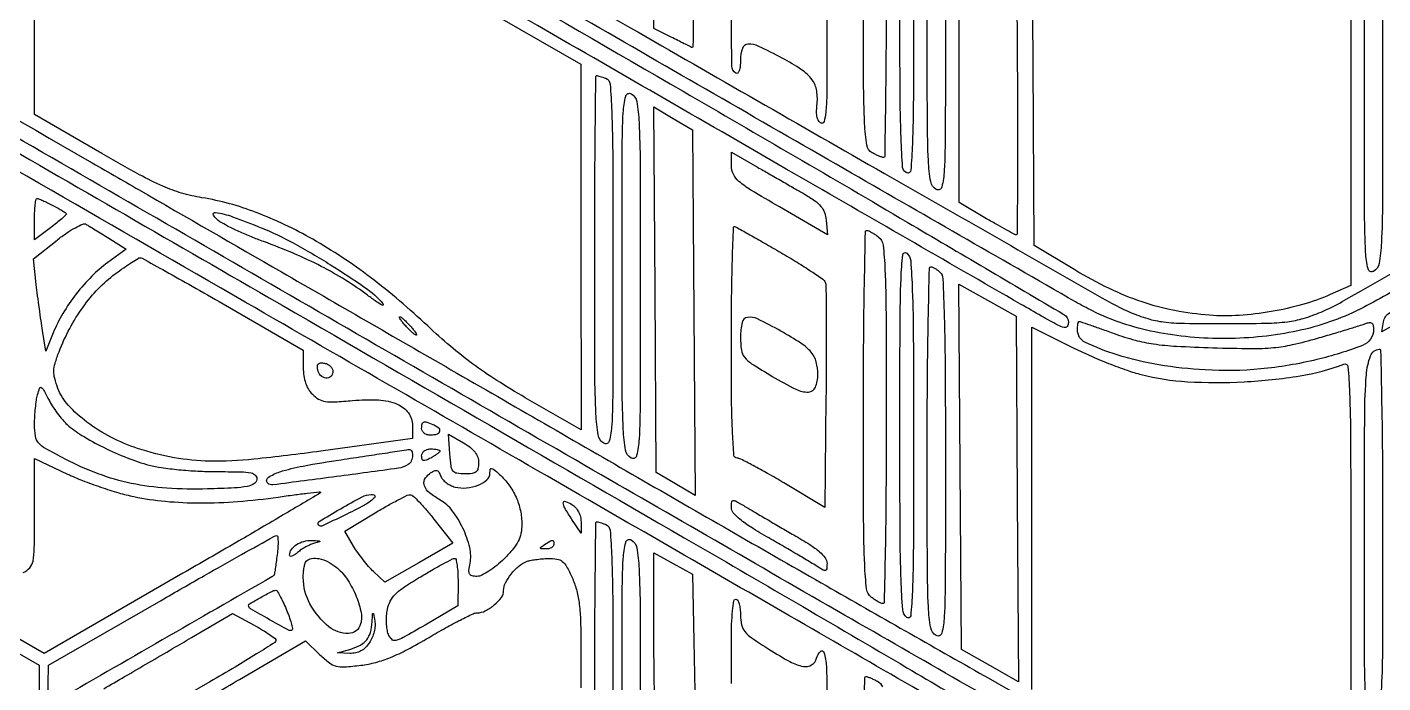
# Model space of a CAD drawing. Header units: millimetres. Extents: x -300689 to 10556, y -104928 to 107291.
# Drawn here: x -20676.22 to -20640.57, y 28095.62 to 28112.87 of the extents above; entities that cross this region are included whole.
import ezdxf

# ---------------------------------------------------------------- set-up
doc = ezdxf.new("R2010")
doc.units = ezdxf.units.MM
doc.layers.add('Слой1', color=7, linetype='Continuous')

msp = doc.modelspace()

# ---------------------------------------------------------------- linework, layer by layer
for points in [[(-20582.4325, 28114.1294, -0.000002), (-20613.3603, 28096.2746, -0.000003), (-20644.2434, 28078.4459, -0.131641), (-20644.4652, 28078.3865, -0.131717), (-20644.6926, 28078.4474, -0.000611), (-20646.8335, 28079.6877, -0.000321), (-20649.016, 28080.9575, -0.491909), (-20649.0262, 28081.0362, -0.282385), (-20648.9851, 28081.046, -0.007797), (-20648.8042, 28080.9838, -0.013841), (-20648.5877, 28080.8988, -0.008783), (-20648.3402, 28080.7883, 0.030909), (-20647.5152, 28080.4633, 0.031145), (-20646.6585, 28080.2433, 0.02874), (-20645.7206, 28080.1192, 0.019842), (-20644.6499, 28080.0824, 0.01788), (-20643.6036, 28080.1253, 0.031503), (-20642.7471, 28080.2458, 0.033897), (-20641.9568, 28080.4649, 0.025085), (-20641.117, 28080.8086, 0.020593), (-20640.5576, 28081.0997, 0.00005), (-20632.7293, 28085.5928, 0.000326)], [(-20587.7542, 28175.7718, 0.000003), (-20607.9888, 28187.4736, 0.000096)], [(-20638.4823, 28147.8892, -0.001266), (-20641.5548, 28146.1271, -0.004672), (-20643.5088, 28145.0372, -0.001768), (-20644.9459, 28144.2597, -0.259879), (-20645.129, 28144.2627, 0.000291), (-20645.2752, 28144.3472), (-20650.6471, 28147.4477, 0.000002), (-20656.6119, 28150.8904, 0.000001), (-20663.6617, 28154.9592, -0.000248)], [(-20689.8745, 28164.198, -0.000006), (-20683.9242, 28160.766, -0.000031), (-20677.169, 28156.8691, -0.000019), (-20669.2829, 28152.3188, -0.000392), (-20659.5043, 28146.6657, -0.001527), (-20653.4663, 28143.1442, -0.000198), (-20648.9385, 28140.4824, -0.265741), (-20648.8415, 28140.3128, -0.023898), (-20648.8454, 28140.2323, -0.038107), (-20648.8571, 28140.1645, -0.044584), (-20648.8741, 28140.116, -0.294239), (-20648.8947, 28140.1028, -0.131394), (-20648.9355, 28140.1137, -0.000002), (-20655.0642, 28143.6439, -0.000172), (-20661.8146, 28147.5352, -0.000103), (-20669.8228, 28152.1575, 0.000222)], [(-20638.4022, 28200.4957, 0.000038), (-20664.8129, 28185.2223, 0.00002), (-20691.5301, 28169.7674, 0.057545)], [(-20639.3331, 28130.3393, 0.000062), (-20613.9332, 28145.0376, 0.000017), (-20587.7607, 28160.1886, 0.057807)], [(-20587.479, 28176.4944, 0.00006), (-20608.4934, 28188.6186, 0.00002), (-20629.8769, 28200.9513, 0.131525)], [(-20587.4386, 28159.8724, -0.000019), (-20614.101, 28144.4771, -0.000018), (-20640.7724, 28129.0791, -0.037469)], [(-20650.8381, 28147.1502, -0.000004), (-20645.423, 28144.0159, -0.063314)], [(-20690.1541, 28165.2161, 0.000032), (-20669.1298, 28153.0994, 0.000025), (-20647.999, 28140.9245, 0.038391), (-20647.2128, 28140.5486, 0.059118), (-20646.0825, 28140.2587, 0.03457), (-20644.6855, 28140.1693, 0.034553), (-20643.2877, 28140.2734, 0.058482), (-20642.1545, 28140.5752, 0.035846), (-20641.7213, 28140.7838, 0.00005), (-20633.8271, 28145.3087, 0.000426), (-20624.984, 28150.3889, 0.000263)], [(-20676.6236, 28162.4593, -0.000008), (-20681.9918, 28165.5767, -0.266785)], [(-20682.3988, 28165.3524, -0.000009), (-20676.9771, 28162.2371, -0.000339)], [(-20640.57, 28117.9185, 0.000061), (-20614.4214, 28133.0256, 0.000034), (-20587.9596, 28148.3204, 0.060489)], [(-20649.2478, 28078.1864, 0.000006), (-20656.0263, 28082.0986, 0.000013), (-20663.9628, 28086.6788, 0.000009), (-20673.01, 28091.8994)], [(-20688.7136, 28129.2213, -0.00001), (-20682.8287, 28125.8246, -0.000031), (-20676.0263, 28121.8977, -0.00002), (-20668.1828, 28117.3687, 0.000384), (-20660.3724, 28112.8665, 0.00061), (-20653.6776, 28109.025, 0.000121), (-20647.7736, 28105.6487, 0.029759), (-20647.2248, 28105.377, 0.026638), (-20646.7546, 28105.207, 0.043589), (-20646.3402, 28105.1201, 0.02599), (-20645.7886, 28105.0829, 0.004176), (-20644.7098, 28105.0751, 0.004229), (-20643.6358, 28105.0855, 0.025667), (-20643.0811, 28105.1241, 0.042831), (-20642.6643, 28105.2113, 0.026786), (-20642.1948, 28105.3803, 0.030325), (-20641.6396, 28105.6552, 0.000071), (-20633.7544, 28110.1751, 0.000467)], [(-20641.0216, 28094.2317, 0.000069), (-20614.6214, 28109.4782, 0.000052), (-20588.0699, 28124.8206, 0.063882)], [(-20632.7268, 28110.2809, -0.000056), (-20640.4705, 28105.8341, -0.013951), (-20641.1712, 28105.4574, -0.064606), (-20642.8109, 28104.8841, -0.050135), (-20644.6925, 28104.6818, -0.050231), (-20646.5725, 28104.858, -0.065636), (-20648.2072, 28105.4087, -0.016488), (-20648.6555, 28105.6472, -0.000043), (-20654.7341, 28109.144, -0.00027), (-20661.59, 28113.0936, -0.000169), (-20669.6199, 28117.729, 0.000084), (-20677.6379, 28122.3594, 0.000137), (-20684.4552, 28126.2923, 0.000016), (-20690.5415, 28129.801, 0.011734)], [(-20648.6639, 28093.9203, -0.000041), (-20654.727, 28097.4091, -0.000269), (-20661.5555, 28101.344, -0.000168), (-20669.56, 28105.9659, 0.000048), (-20677.5644, 28110.5903, 0.000077), (-20684.393, 28114.5331, 0.000012), (-20690.4511, 28118.0295, 0.004886)], [(-20614.1941, 28132.6656, -0.00011), (-20640.4408, 28117.5242, -0.054629)], [(-20644.2507, 28070.0039, 0.000011), (-20635.0942, 28075.2642, 0.000299)], [(-20685.8379, 28115.8329, 0.000185), (-20674.5899, 28109.35, -0.000168), (-20673.2789, 28108.5944, -0.000011), (-20669.5372, 28106.4362, -0.000016), (-20665.0766, 28103.8631, -0.000012), (-20660.164, 28101.0288, 0.000767), (-20655.3442, 28098.2577, 0.00119), (-20651.1763, 28095.8831, 0.000339), (-20647.5421, 28093.8272, 0.039558)], [(-20623.6143, 28103.7934, -0.000086), (-20632.3126, 28098.7802, -0.000017), (-20639.9855, 28094.3601, -0.004304)], [(-20668.7347, 28115.9711), (-20661.6653, 28111.8993), (-20661.6605, 28107.0883), (-20661.6558, 28102.2772), (-20663.1229, 28103.1264, -0.011116), (-20663.8702, 28103.5814, -0.016154), (-20664.5066, 28104.0182, -0.016832), (-20665.0933, 28104.4806, -0.013771), (-20665.6894, 28105.0125, 0.026133), (-20667.1964, 28106.2919, 0.033669), (-20668.711, 28107.2937, 0.037186), (-20670.1986, 28107.999, 0.051222), (-20671.6247, 28108.3875, -0.029458), (-20672.1611, 28108.5089, -0.033725), (-20672.655, 28108.6886, -0.021871), (-20673.2672, 28108.9919, -0.005168), (-20674.2606, 28109.553), (-20676.027, 28110.5748), (-20676.027, 28115.3488, -0.00184)], [(-20655.1921, 28113.4562), (-20655.1905, 28111.8731, -0.003858), (-20655.1959, 28111.0608, -0.021516), (-20655.2209, 28110.6259, -0.042591), (-20655.2653, 28110.3893, -0.442535), (-20655.344, 28110.3496, -0.165391), (-20655.4063, 28110.4015, -0.079778), (-20655.4463, 28110.4988, -0.057416), (-20655.4623, 28110.6368, -0.029291), (-20655.4522, 28110.8113, 0.068441), (-20655.4601, 28111.197, 0.119414), (-20655.5825, 28111.4905, 0.087464), (-20655.8574, 28111.7538, 0.024908), (-20656.3666, 28112.0587, 0.01236), (-20656.984, 28112.3684, 0.121294), (-20657.2674, 28112.4256, 0.309406), (-20657.414, 28112.3158, 0.082179), (-20657.4642, 28112.012, -0.023007), (-20657.472, 28111.8435, -0.059005), (-20657.4974, 28111.7243, -0.125298), (-20657.5364, 28111.6643, -0.336396), (-20657.584, 28111.6598, -0.25584), (-20657.6901, 28111.8466, -0.003076), (-20657.7034, 28113.2928, -0.002838)], [(-20682.3871, 28098.3803, -0.000049), (-20679.585, 28096.7626, -0.000048), (-20676.6754, 28095.082, -0.00007), (-20674.1109, 28093.5999, 0.000045), (-20667.6529, 28089.8673, 0.000039), (-20660.8855, 28085.9574, 0.000041), (-20654.5887, 28082.3207, 0.000083)], [(-20649.7996, 28095.4463), (-20649.7996, 28100.2153), (-20649.7996, 28104.9843), (-20648.7517, 28104.4584, 0.012379), (-20648.2935, 28104.2425, 0.009491), (-20647.783, 28104.0287, 0.009614), (-20647.2973, 28103.8468, 0.022351), (-20646.9254, 28103.734, 0.048301), (-20645.7132, 28103.5467, 0.027149), (-20644.2222, 28103.5431, 0.027184), (-20642.7501, 28103.7, 0.051512), (-20641.5999, 28104.0102, -0.498249), (-20641.4902, 28103.9418, -0.012437), (-20641.447, 28103.2612, -0.008695), (-20641.4216, 28102.0542, -0.000923), (-20641.4164, 28099.2434), (-20641.4164, 28094.4061)], [(-20676.3264, 28098.5243, 0.105132), (-20676.1532, 28098.6525, 0.134774), (-20676.0661, 28098.8299, 0.044056), (-20676.0328, 28099.1605, 0.003077), (-20676.027, 28100.0945), (-20676.027, 28101.5283), (-20675.1588, 28101.1179, 0.017515), (-20674.7627, 28100.9475, 0.010943), (-20674.2882, 28100.7745, 0.01098), (-20673.8126, 28100.6244, 0.01957), (-20673.4144, 28100.525, 0.028594), (-20672.5856, 28100.4012, 0.02205), (-20671.6723, 28100.3582, 0.02034), (-20670.6817, 28100.3957, 0.01626), (-20669.6199, 28100.5139, -0.002854), (-20669.2042, 28100.5716, -0.004563), (-20668.8485, 28100.6155, -0.001126), (-20668.5382, 28100.6503, -0.202384), (-20668.5074, 28100.6411, -0.520172), (-20668.509, 28100.6202, -0.000106), (-20669.5555, 28100.0024, -0.001568), (-20670.7265, 28099.3164, -0.000935), (-20672.1242, 28098.5069), (-20675.7756, 28096.4014), (-20678.1085, 28097.7432, -0.002818)], [(-20659.7057, 28095.1943, -0.021018), (-20659.7338, 28095.7358, -0.002437), (-20659.7397, 28096.9511), (-20659.7397, 28099.0431), (-20659.2307, 28098.7625), (-20658.7217, 28098.4819), (-20658.6886, 28096.7253), (-20658.6555, 28094.9687)], [(-20671.3099, 28095.3185, -0.001402), (-20670.6378, 28095.7148), (-20668.9013, 28096.7323), (-20668.521, 28096.3668, 0.025666), (-20668.2744, 28096.1531, 0.102641), (-20668.0962, 28096.0652, 0.08183), (-20667.8777, 28096.0454, 0.01285), (-20667.446, 28096.0881, 0.033837), (-20667.052, 28096.1646, 0.032169), (-20666.665, 28096.2946, 0.025262), (-20666.2237, 28096.5016, 0.010674), (-20665.6526, 28096.8215, -0.006095), (-20665.2197, 28097.0693, -0.008641), (-20664.8282, 28097.2783, -0.00542), (-20664.4963, 28097.4436, -0.113312), (-20664.389, 28097.4682, 0.117955), (-20664.1743, 28097.5196, 0.057656), (-20663.9383, 28097.6759, 0.058428), (-20663.7513, 28097.8749, 0.160694), (-20663.6918, 28098.0555, -0.118548), (-20663.6442, 28098.2534, -0.048587), (-20663.4944, 28098.4876, -0.048137), (-20663.2953, 28098.696, -0.08638), (-20663.093, 28098.8173, -0.044274), (-20662.9976, 28098.8446, -0.013653), (-20662.85, 28098.8689, -0.01354), (-20662.6827, 28098.8872, -0.014471), (-20662.5182, 28098.8959, -0.044109), (-20662.2917, 28098.8813, -0.130996), (-20662.1504, 28098.8194, -0.098946), (-20662.0362, 28098.6839, -0.019197), (-20661.8921, 28098.3964, -0.039388), (-20661.7795, 28098.0852, -0.033532), (-20661.7095, 28097.743, -0.024607), (-20661.6723, 28097.3074, -0.009039), (-20661.6611, 28096.6898), (-20661.6611, 28095.4922)], [(-20657.7038, 28095.6066), (-20657.7038, 28096.7171, -0.008834), (-20657.6958, 28097.1674, -0.018027), (-20657.6706, 28097.52, -0.013892), (-20657.6346, 28097.7846, -0.367239), (-20657.584, 28097.8275, -0.278708), (-20657.5378, 28097.7996, -0.051836), (-20657.4994, 28097.7035, -0.042303), (-20657.4729, 28097.5671, -0.026827), (-20657.4642, 28097.4053, 0.056639), (-20657.4354, 28097.1519, 0.117803), (-20657.3476, 28096.9749, 0.067734), (-20657.156, 28096.7999, 0.009893), (-20656.7157, 28096.5082, 0.017075), (-20656.162, 28096.1829, 0.077553), (-20655.8106, 28096.0577, 0.184807), (-20655.5928, 28096.0969, 0.1953), (-20655.463, 28096.2706, -0.126967), (-20655.3623, 28096.4515, -0.574002), (-20655.2702, 28096.4297, -0.062087), (-20655.2053, 28096.0567, -0.012071), (-20655.1888, 28095.3724, -0.006287)], [(-20674.2087, 28095.4688, 0.000181), (-20673.6572, 28095.79, 0.000117), (-20673.0195, 28096.1619, 0.000118), (-20672.3967, 28096.5256, 0.000223), (-20671.8953, 28096.8188), (-20670.8175, 28097.4497), (-20670.2486, 28097.1406, -0.011382), (-20670.0306, 28097.0156, -0.017064), (-20669.8469, 28096.8958, -0.012072), (-20669.7035, 28096.79, -0.231738), (-20669.6798, 28096.7416, -0.256492), (-20669.709, 28096.6883, -0.001582), (-20670.1897, 28096.3847, -0.00586), (-20670.7502, 28096.0423, -0.003637), (-20671.4158, 28095.6528), (-20673.1518, 28094.6539)], [(-20654.2108, 28095.3167, -0.001714), (-20654.1905, 28095.7654, -0.400009), (-20654.163, 28095.7916, -0.086217), (-20654.1238, 28095.7848, -0.012142), (-20654.0471, 28095.7552, -0.013553), (-20653.9572, 28095.7151, -0.011153), (-20653.8636, 28095.6676, -0.177126), (-20653.7334, 28095.5218, -0.067884)]]:
    msp.add_lwpolyline(points, format="xyb")
for points in [[(-20587.4832, 28135.5479, -0.057816), (-20587.5664, 28135.4838, -0.000846), (-20588.0999, 28135.1648, -0.002305), (-20588.7218, 28134.7982, -0.001518), (-20589.4406, 28134.3819, 0.00035), (-20591.981, 28132.9183, 0.000002), (-20615.042, 28119.6107, 0.000001), (-20638.561, 28106.0385, 0.000602), (-20640.0797, 28105.1596), (-20640.5994, 28104.8581), (-20640.5588, 28105.1221, -0.225443), (-20640.3995, 28105.357, -0.000272), (-20635.2813, 28108.3612, -0.00144), (-20627.9143, 28112.6517, -0.000251), (-20613.9914, 28120.6972, -0.000305), (-20601.4395, 28127.9319, -0.001146), (-20593.5499, 28132.4488, -0.000098), (-20587.5312, 28135.8748, -0.503104), (-20587.4234, 28135.8273, -0.058171), (-20587.4151, 28135.7507, -0.050615), (-20587.424, 28135.6705, -0.053301), (-20587.4475, 28135.5988, -0.094025)], [(-20669.9154, 28117.5142, -0.000323), (-20658.9726, 28111.1857, -0.001772), (-20653.0772, 28107.7432, -0.000356), (-20648.9598, 28105.3154, -0.265301), (-20648.8415, 28105.1082, -0.14931), (-20648.8742, 28105.0012, -0.310822), (-20648.9516, 28104.9707, -0.067203), (-20649.118, 28105.0337, -0.0049), (-20649.5477, 28105.2716, -0.001961), (-20650.101, 28105.588, -0.000009), (-20656.0477, 28109.0194, -0.000042), (-20662.8014, 28112.9174, -0.000026), (-20670.6837, 28117.4681, -0.000396), (-20680.4049, 28123.0916, -0.00151), (-20686.4581, 28126.624, -0.000191), (-20691.018, 28129.3059, -0.263523), (-20691.1151, 28129.4741, -0.028808), (-20691.1111, 28129.5544, -0.045216), (-20691.0976, 28129.6221, -0.056906), (-20691.0775, 28129.6694, -0.270196), (-20691.0531, 28129.6837, -0.131338), (-20691.0042, 28129.6706, -0.000003), (-20684.8176, 28126.1089, -0.000204), (-20678.0006, 28122.1805, -0.000123)], [(-20658.6904, 28117.1011, -0.001774), (-20658.685, 28115.2622, -0.003), (-20658.6951, 28113.7214, -0.000403), (-20658.7133, 28112.3641, -0.54686), (-20658.7503, 28112.3411, -0.004897), (-20658.8078, 28112.3692, -0.000473), (-20658.9466, 28112.439, -0.000601), (-20659.1119, 28112.5225, -0.000475), (-20659.2906, 28112.6132), (-20659.7397, 28112.8419), (-20659.7397, 28117.6768), (-20659.7397, 28122.5116), (-20659.2307, 28122.2082), (-20658.7217, 28121.9047)], [(-20653.8415, 28119.0978, -0.203976), (-20653.7157, 28118.8776, -0.018487), (-20653.6642, 28118.2324, -0.009761), (-20653.6372, 28117.0661, -0.000911), (-20653.6319, 28114.1915, -0.001337), (-20653.6368, 28112.3711, -0.00223), (-20653.6518, 28110.8387, -0.000201), (-20653.6719, 28109.4716, -0.409805), (-20653.6997, 28109.4442, -0.086217), (-20653.7388, 28109.451, -0.012142), (-20653.8156, 28109.4806, -0.013553), (-20653.9054, 28109.5207, -0.011153), (-20653.9991, 28109.5682, -0.235699), (-20654.1411, 28109.7686, -0.026597), (-20654.1986, 28110.3395, -0.011008), (-20654.226, 28111.4306, -0.000778), (-20654.2307, 28114.4784, -0.001759), (-20654.2243, 28116.3134, -0.002936), (-20654.2043, 28117.8575, -0.000348), (-20654.1777, 28119.2262, -0.420733), (-20654.1409, 28119.2607, -0.094564), (-20654.0933, 28119.2495, -0.019699), (-20654.0159, 28119.2113, -0.020021), (-20653.9283, 28119.159, -0.017735)], [(-20652.9134, 28113.7447, -0.000964), (-20652.9186, 28111.0043, -0.008581), (-20652.944, 28109.7982, -0.011516), (-20652.9863, 28109.1086, -0.499492), (-20653.093, 28109.0416, -0.290707), (-20653.1994, 28109.185, -0.009066), (-20653.2412, 28109.9486, -0.008094), (-20653.267, 28111.221, -0.001028), (-20653.2726, 28113.9627, -0.000902), (-20653.2676, 28116.777, -0.008643), (-20653.2425, 28117.9761, -0.015213), (-20653.1981, 28118.6226, -0.600958), (-20653.093, 28118.6657, -0.203288), (-20652.9887, 28118.4639, -0.009841), (-20652.9454, 28117.6931, -0.008024), (-20652.9192, 28116.4144, -0.001098)], [(-20669.8576, 28105.7552, -0.000324), (-20658.9431, 28099.4431, -0.001793), (-20653.0861, 28096.0228, -0.000408), (-20649.0166, 28093.6221, -0.225018), (-20648.8615, 28093.3926, -0.042611), (-20648.8514, 28093.2416, -0.438424), (-20648.8931, 28093.2045, -0.106052), (-20648.9915, 28093.2362, -0.003675), (-20649.3405, 28093.441, 0.003655), (-20649.7551, 28093.6843, 0.000009), (-20655.7657, 28097.152, 0.000057), (-20662.5404, 28101.0593, 0.000036), (-20670.4847, 28105.6393, -0.000364), (-20680.6976, 28111.5361, -0.001632), (-20686.6638, 28115.0127, -0.000257), (-20691.0052, 28117.5645, -0.261628), (-20691.1134, 28117.7504, -0.061065), (-20691.1043, 28117.8356, -0.126888), (-20691.0736, 28117.8945, -0.170476), (-20691.0253, 28117.9208, -0.132848), (-20690.9653, 28117.9147, -0.03907), (-20690.846, 28117.8579, -0.000007), (-20684.7025, 28114.3189, -0.000162), (-20677.9037, 28110.3994, -0.000098)], [(-20652.075, 28113.2681, -0.000636), (-20652.0791, 28110.0941, -0.012197), (-20652.1057, 28109.1068, -0.04787), (-20652.1704, 28108.67, -0.489091), (-20652.3146, 28108.6059, -0.231751), (-20652.4618, 28108.8104, -0.029963), (-20652.5218, 28109.3616, -0.011418), (-20652.5495, 28110.4307, -0.000747), (-20652.5541, 28113.5245, -0.000636), (-20652.55, 28116.6985, -0.012197), (-20652.5234, 28117.6858, -0.04787), (-20652.4588, 28118.1226, -0.489091), (-20652.3146, 28118.1867, -0.231751), (-20652.1674, 28117.9822, -0.029963), (-20652.1073, 28117.431, -0.011418), (-20652.0797, 28116.3619, -0.000747)], [(-20650.1875, 28112.2084, -0.00107), (-20650.1794, 28110.3678, -0.001785), (-20650.1815, 28108.8183, -0.000129), (-20650.1886, 28107.4306, -0.412628), (-20650.211, 28107.4083, -0.123612), (-20650.2497, 28107.418, -0.001738), (-20650.4627, 28107.5331, -0.004725), (-20650.709, 28107.6704, -0.00308), (-20650.9908, 28107.8332), (-20651.7158, 28108.2581), (-20651.7158, 28113.0537), (-20651.7158, 28117.8493), (-20650.9673, 28117.4289), (-20650.2188, 28117.0085)], [(-20647.2025, 28115.5321, 0.051742), (-20646.1528, 28115.3297, 0.021654), (-20644.7121, 28115.2666, 0.021648), (-20643.2721, 28115.3284, 0.052006), (-20642.2248, 28115.5299), (-20641.4164, 28115.7746), (-20641.4164, 28110.926), (-20641.4164, 28106.0775), (-20641.9589, 28105.8375, -0.035134), (-20642.6831, 28105.5762, -0.026638), (-20643.507, 28105.3896, -0.026562), (-20644.3493, 28105.2912, -0.034126), (-20645.129, 28105.2951, -0.030115), (-20646.039, 28105.4172, -0.032766), (-20646.9019, 28105.646, -0.031116), (-20647.7649, 28105.9975, -0.022734), (-20648.6761, 28106.4889), (-20649.7397, 28107.1264), (-20649.771, 28111.9338), (-20649.8023, 28116.7411), (-20648.9105, 28116.2601, 0.013734), (-20648.5095, 28116.0578, 0.009202), (-20648.0409, 28115.8478, 0.009271), (-20647.579, 28115.6609, 0.018005)], [(-20640.5781, 28111.3646, -0.000748), (-20640.5827, 28108.2737, -0.011428), (-20640.6103, 28107.2054, -0.029999), (-20640.6704, 28106.6547, -0.231703), (-20640.8176, 28106.4502, -0.490489), (-20640.962, 28106.5148, -0.046887), (-20641.0265, 28106.9579, -0.012058), (-20641.0531, 28107.9564, -0.000628), (-20641.0571, 28111.1666, -0.001082), (-20641.0501, 28114.4001, -0.01844), (-20641.0063, 28115.4621, -0.06772), (-20640.8982, 28115.9613, -0.286843), (-20640.6679, 28116.1413, -0.439237), (-20640.6311, 28116.1089, -0.000351), (-20640.6045, 28114.7421, -0.002942), (-20640.5845, 28113.1992, -0.001759)], [(-20582.1576, 28112.8563, -0.060638), (-20582.1916, 28112.8308, -0.000001), (-20590.3633, 28108.1085, -0.000061), (-20599.3599, 28102.9111, -0.000036), (-20610.0393, 28096.7443, 0.000011), (-20620.9374, 28090.4519, 0.000015), (-20630.6365, 28084.8511, 0.000009), (-20638.8301, 28080.1191, 0.000223), (-20641.0571, 28078.8316), (-20644.2308, 28076.9949), (-20644.2682, 28077.4836, -0.010054), (-20644.279, 28077.6744, -0.014561), (-20644.2802, 28077.8432, -0.010115), (-20644.2743, 28077.9818, -0.182729), (-20644.2564, 28078.0215, -0.065401), (-20644.2113, 28078.0562, -0.000001), (-20635.1136, 28083.3156, -0.000078), (-20625.0937, 28089.106, -0.000047), (-20613.2011, 28095.9747), (-20582.1951, 28113.8785), (-20582.1576, 28113.3854, -0.007561), (-20582.146, 28113.1938, -0.011384), (-20582.1422, 28113.0266, -0.006372), (-20582.144, 28112.8873, -0.197266)], [(-20661.007, 28111.5272, -0.287428), (-20660.8933, 28111.376, -0.011576), (-20660.8491, 28110.6605, -0.008674), (-20660.8229, 28109.4282, -0.000965), (-20660.8175, 28106.616, -0.00062), (-20660.8215, 28103.4031, -0.01214), (-20660.848, 28102.4127, -0.050656), (-20660.9138, 28101.9843, -0.506568), (-20661.057, 28101.9271, -0.214166), (-20661.2037, 28102.1459, -0.029985), (-20661.2642, 28102.7003, -0.011421), (-20661.2919, 28103.7703, -0.000762), (-20661.2966, 28106.8383, -0.000986), (-20661.293, 28108.6641, -0.001644), (-20661.2819, 28110.2012, -0.000109), (-20661.2671, 28111.5796, -0.411009), (-20661.2465, 28111.5999, -0.065182), (-20661.2168, 28111.596, -0.008575), (-20661.1555, 28111.5786, -0.009838), (-20661.0832, 28111.555, -0.008099)], [(-20660.099, 28106.2023, -0.000636), (-20660.103, 28103.0283, -0.012197), (-20660.1296, 28102.041, -0.04787), (-20660.1943, 28101.6042, -0.489091), (-20660.3385, 28101.5401, -0.231751), (-20660.4857, 28101.7446, -0.029963), (-20660.5458, 28102.2958, -0.011418), (-20660.5734, 28103.3649, -0.000747), (-20660.578, 28106.4587, -0.000636), (-20660.574, 28109.6326, -0.012197), (-20660.5474, 28110.6199, -0.04787), (-20660.4827, 28111.0567, -0.489091), (-20660.3385, 28111.1209, -0.231751), (-20660.1913, 28110.9164, -0.029963), (-20660.1312, 28110.3652, -0.011418), (-20660.1036, 28109.296, -0.000747)], [(-20655.7876, 28108.4851, -0.020806), (-20655.5091, 28108.3073, -0.066887), (-20655.3475, 28108.1587, -0.089575), (-20655.2569, 28107.9987, -0.059661), (-20655.2113, 28107.7923), (-20655.174, 28107.4128), (-20656.4389, 28108.1448, -0.004854), (-20657.1876, 28108.5879, -0.04119), (-20657.5041, 28108.8169, -0.10077), (-20657.6515, 28109.0064, -0.115601), (-20657.7038, 28109.2292), (-20657.7038, 28109.5816), (-20657.0151, 28109.19, -0.000619), (-20656.7122, 28109.0172, -0.000431), (-20656.3705, 28108.8214, -0.000435), (-20656.043, 28108.6329, -0.0009)], [(-20675.5421, 28108.1837, -0.008892), (-20675.4066, 28108.1106, -0.013709), (-20675.2925, 28108.0421, -0.008016), (-20675.201, 28107.9817, -0.247655), (-20675.1887, 28107.9584, -0.213446), (-20675.2003, 28107.9324, -0.004217), (-20675.3119, 28107.8344, -0.009287), (-20675.4472, 28107.7217, -0.006003), (-20675.6079, 28107.5961), (-20676.027, 28107.2764), (-20676.027, 28107.8214, -0.011337), (-20676.0223, 28108.0303, -0.018715), (-20676.0077, 28108.2063, -0.013214), (-20675.9873, 28108.3445, -0.364389), (-20675.9612, 28108.3664, -0.096142), (-20675.9196, 28108.3583, -0.006921), (-20675.8109, 28108.3127, -0.009507), (-20675.6822, 28108.2537, -0.007037)], [(-20670.0648, 28107.594, -0.026827), (-20669.2283, 28107.1957, -0.014447), (-20668.241, 28106.6213, -0.013205), (-20667.338, 28106.0268, -0.058973), (-20666.8648, 28105.6064, -0.283927), (-20666.8583, 28105.5692, -0.446513), (-20666.8858, 28105.5591, -0.031167), (-20667.0367, 28105.6519, -0.007712), (-20667.2717, 28105.8229, 0.022626), (-20667.8501, 28106.2181, 0.01938), (-20668.4921, 28106.5816, 0.018026), (-20669.2068, 28106.9185, 0.014115), (-20670.0043, 28107.2335, -0.010757), (-20670.3241, 28107.3573, -0.009221), (-20670.6552, 28107.501, -0.009323), (-20670.9511, 28107.6427, -0.026133), (-20671.1509, 28107.7564, -0.109328), (-20671.3193, 28107.9255, -0.642638), (-20671.2703, 28108.0008, -0.050043), (-20670.8205, 28107.8867, -0.010589)], [(-20674.0725, 28107.3201), (-20673.6149, 28107.0353), (-20674.102, 28106.6824, 0.041289), (-20674.5226, 28106.3213, 0.029966), (-20674.9293, 28105.8566, 0.029801), (-20675.2804, 28105.3428, 0.038928), (-20675.534, 28104.8335), (-20675.7276, 28104.3544), (-20675.8156, 28104.8933, -0.004454), (-20675.8548, 28105.1478, -0.002195), (-20675.9004, 28105.4719, -0.002178), (-20675.9447, 28105.8088, -0.003176), (-20675.9806, 28106.106), (-20676.0576, 28106.7798), (-20675.4325, 28107.2739, -0.017609), (-20675.1829, 28107.4573, -0.02582), (-20674.9502, 28107.5989, -0.023765), (-20674.756, 28107.6922, -0.237378), (-20674.6687, 28107.6864, -0.004044), (-20674.5886, 28107.6384, -0.000683), (-20674.4364, 28107.5451, -0.000747), (-20674.2578, 28107.4351, -0.000664)], [(-20656.4032, 28106.9449, -0.006723), (-20655.9729, 28106.6885, -0.009821), (-20655.6015, 28106.4503, -0.005743), (-20655.2977, 28106.2418, -0.148936), (-20655.2372, 28106.1642, -0.089327), (-20655.2164, 28106.055, -0.000804), (-20655.2094, 28105.2173, -0.002729), (-20655.2081, 28104.2526, -0.001756), (-20655.2166, 28103.1339), (-20655.2487, 28100.2413), (-20656.3265, 28100.8853, 0.005344), (-20656.7503, 28101.1324, 0.007652), (-20657.1317, 28101.3417, 0.00453), (-20657.4556, 28101.5093, 0.108552), (-20657.5541, 28101.5347, -0.379672), (-20657.6345, 28101.6114, -0.008666), (-20657.6723, 28102.1827, -0.0101), (-20657.6973, 28103.0592, -0.002084), (-20657.7038, 28104.6039, -0.002868), (-20657.697, 28105.776, -0.004878), (-20657.6762, 28106.7561, -0.001039), (-20657.6482, 28107.6036, -0.526446), (-20657.61, 28107.6279, -0.027516), (-20657.5429, 28107.5948, -0.000567), (-20657.2169, 28107.4108, -0.001327), (-20656.8365, 28107.1942, -0.000893)], [(-20653.8415, 28107.3614, -0.203976), (-20653.7157, 28107.1412, -0.018487), (-20653.6642, 28106.4959, -0.009761), (-20653.6372, 28105.3296, -0.000911), (-20653.6319, 28102.455, -0.001773), (-20653.6384, 28100.6349, -0.00296), (-20653.6583, 28099.1034, -0.000353), (-20653.685, 28097.7461, -0.420681), (-20653.7217, 28097.7116, -0.094564), (-20653.7694, 28097.7228, -0.019699), (-20653.8467, 28097.761, -0.020021), (-20653.9343, 28097.8133, -0.017735), (-20654.0211, 28097.8745, -0.203976), (-20654.1469, 28098.0947, -0.018487), (-20654.1985, 28098.7399, -0.009761), (-20654.2255, 28099.9062, -0.000911), (-20654.2307, 28102.7808, -0.001773), (-20654.2243, 28104.6009, -0.00296), (-20654.2043, 28106.1324, -0.000353), (-20654.1777, 28107.4897, -0.420681), (-20654.1409, 28107.5243, -0.094564), (-20654.0933, 28107.5131, -0.019699), (-20654.0159, 28107.4748, -0.020021), (-20653.9283, 28107.4225, -0.017735)], [(-20652.9134, 28101.9898, -0.000913), (-20652.9184, 28099.2114, -0.008758), (-20652.9435, 28098.0279, -0.015619), (-20652.9881, 28097.3914, -0.600234), (-20653.093, 28097.3485, -0.203384), (-20653.1973, 28097.5505, -0.009783), (-20653.2406, 28098.3242, -0.007995), (-20653.2668, 28099.6076, -0.001093), (-20653.2726, 28102.288, -0.000913), (-20653.2676, 28105.0664, -0.008758), (-20653.2425, 28106.2499, -0.015619), (-20653.1979, 28106.8863, -0.600234), (-20653.093, 28106.9293, -0.203384), (-20652.9887, 28106.7273, -0.009783), (-20652.9454, 28105.9535, -0.007995), (-20652.9192, 28104.6702, -0.001093)], [(-20582.1583, 28106.6634), (-20582.1951, 28106.1579), (-20613.153, 28088.2867, -0.000112), (-20625.0306, 28081.4337, -0.000186), (-20635.0455, 28075.6632, -0.000003), (-20644.1335, 28070.4315, -0.114276), (-20644.2077, 28070.409, -0.363176), (-20644.2433, 28070.4349, -0.031494), (-20644.2652, 28070.5539, -0.029994), (-20644.2748, 28070.7168, -0.017727), (-20644.2676, 28070.9114), (-20644.2308, 28071.4204), (-20613.2728, 28089.2898, -0.000116), (-20601.3953, 28096.1421, -0.000193), (-20591.3803, 28101.9115, -0.000003), (-20582.2924, 28107.1422, -0.118778), (-20582.2181, 28107.164, -0.358002), (-20582.1825, 28107.1376, -0.031503), (-20582.1607, 28107.0189, -0.030082), (-20582.1511, 28106.8568, -0.017871)], [(-20671.0685, 28105.5949), (-20668.9612, 28104.3803), (-20668.9612, 28103.9183, 0.035477), (-20668.9459, 28103.7033, 0.046982), (-20668.9001, 28103.5126, 0.051756), (-20668.8246, 28103.3493, 0.062312), (-20668.7209, 28103.2159, 0.066529), (-20668.5571, 28103.0908, 0.09147), (-20668.3826, 28103.0296, 0.052404), (-20668.1317, 28103.017, 0.009516), (-20667.6662, 28103.0513, -0.035421), (-20666.98, 28103.0664, -0.086822), (-20666.4892, 28102.9555, -0.135977), (-20666.1965, 28102.7257, -0.160054), (-20666.087, 28102.3922), (-20666.087, 28102.053), (-20668.4961, 28101.7207, -0.008701), (-20670.2591, 28101.5088, -0.029246), (-20671.4199, 28101.458, -0.04094), (-20672.3539, 28101.5484, -0.034717), (-20673.3153, 28101.7916, -0.039727), (-20674.0172, 28102.0856, -0.042305), (-20674.6482, 28102.4817, -0.046253), (-20675.1386, 28102.9273, -0.094556), (-20675.4103, 28103.3682, -0.025778), (-20675.496, 28103.634, -0.07252), (-20675.5186, 28103.8276, -0.065647), (-20675.4858, 28104.0304, -0.018404), (-20675.3822, 28104.3348, -0.031629), (-20675.1027, 28104.9475, -0.03327), (-20674.7522, 28105.5093, -0.034773), (-20674.3479, 28105.9954, -0.043661), (-20673.9076, 28106.3817, -0.005736), (-20673.6815, 28106.5435, -0.008365), (-20673.4784, 28106.6805, -0.004703), (-20673.305, 28106.7909, -0.130688), (-20673.2541, 28106.8065, -0.136354), (-20673.1962, 28106.7928, -0.000498), (-20672.5798, 28106.4519, -0.002567), (-20671.882, 28106.0603, -0.001604)], [(-20652.2188, 28106.4263, -0.187613), (-20652.143, 28106.254, -0.003584), (-20652.1068, 28105.2605, -0.005849), (-20652.0818, 28103.8376, -0.001459), (-20652.075, 28101.5119, -0.000638), (-20652.0791, 28098.3511, -0.012249), (-20652.1057, 28097.3679, -0.048236), (-20652.1704, 28096.9334, -0.488571), (-20652.3146, 28096.8694, -0.231703), (-20652.4618, 28097.0739, -0.029999), (-20652.5218, 28097.6246, -0.011428), (-20652.5495, 28098.6929, -0.000748), (-20652.5541, 28101.7838, -0.001876), (-20652.5472, 28103.6191, -0.003128), (-20652.5259, 28105.164, -0.000394), (-20652.4975, 28106.5316, -0.407904), (-20652.4583, 28106.57, -0.102712), (-20652.4117, 28106.5603, -0.032763), (-20652.3484, 28106.5278, -0.031128), (-20652.2808, 28106.4813, -0.030136)], [(-20666.1468, 28105.0131, -0.012939), (-20666.0678, 28104.9211, -0.02599), (-20666.0113, 28104.8439, -0.034935), (-20665.9804, 28104.7886, -0.549874), (-20665.99, 28104.7736, -0.165568), (-20666.024, 28104.7852, -0.014322), (-20666.0959, 28104.8439, -0.017642), (-20666.1792, 28104.9214, -0.012769), (-20666.2666, 28105.0131, -0.012939), (-20666.3456, 28105.1051, -0.02599), (-20666.4021, 28105.1823, -0.034935), (-20666.433, 28105.2376, -0.549874), (-20666.4235, 28105.2526, -0.165568), (-20666.3895, 28105.241, -0.014322), (-20666.3175, 28105.1823, -0.017642), (-20666.2342, 28105.1049, -0.012769)], [(-20657.4642, 28104.7191, 0.03388), (-20657.4412, 28104.3787, 0.137525), (-20657.3594, 28104.19, 0.081027), (-20657.1699, 28104.0214, 0.007298), (-20656.6268, 28103.688, 0.017809), (-20656.007, 28103.349, 0.125414), (-20655.6739, 28103.2762, 0.293678), (-20655.4938, 28103.4008, 0.098817), (-20655.4283, 28103.729, 0.065366), (-20655.4729, 28104.0688, 0.110976), (-20655.6053, 28104.3217, 0.07314), (-20655.8754, 28104.5594, 0.016474), (-20656.401, 28104.8763, 0.013308), (-20657.0151, 28105.1984, 0.151977), (-20657.2821, 28105.2401, 0.313015), (-20657.4232, 28105.1078, 0.052684)], [(-20647.6349, 28104.8128, 0.020323), (-20647.09, 28104.6413, 0.030358), (-20646.6012, 28104.5404, 0.022107), (-20646.0023, 28104.4812, 0.005913), (-20645.0456, 28104.4404, 0.005406), (-20644.0323, 28104.4201, 0.025035), (-20643.4471, 28104.4441, 0.032983), (-20642.945, 28104.5235, 0.014382), (-20642.2911, 28104.6916, 0.001715), (-20641.872, 28104.8138, 0.002159), (-20641.4849, 28104.93, 0.001718), (-20641.161, 28105.03, 0.017197), (-20641.0272, 28105.0768, -0.054493), (-20640.9265, 28105.1039, -0.200021), (-20640.8637, 28105.0885, -0.188174), (-20640.8281, 28105.032, -0.04776), (-20640.8176, 28104.9221, -0.310499), (-20641.1057, 28104.5029, -0.032543), (-20642.3054, 28104.1298, -0.035373), (-20643.7845, 28103.8825, -0.038139), (-20645.2466, 28103.855, -0.027132), (-20646.4627, 28103.9915, -0.034423), (-20647.5616, 28104.2544, -0.034512), (-20648.3955, 28104.5804, -0.290041), (-20648.602, 28104.9064, -0.016192), (-20648.5992, 28104.9932, -0.026444), (-20648.5905, 28105.0663, -0.024655), (-20648.5783, 28105.1212, -0.337417), (-20648.563, 28105.1329, -0.082707), (-20648.5335, 28105.128, -0.0005), (-20648.2743, 28105.0388, -0.002057), (-20647.9785, 28104.9355, -0.001307)], [(-20640.5781, 28099.6527, -0.000762), (-20640.5828, 28096.5847, -0.011421), (-20640.6105, 28095.5147, -0.029985), (-20640.671, 28094.9603, -0.214166), (-20640.8176, 28094.7415, -0.506648), (-20640.9609, 28094.7987, -0.0506), (-20641.0266, 28095.2274, -0.012132), (-20641.0531, 28096.2184, -0.00062), (-20641.0571, 28099.4333, -0.001082), (-20641.0501, 28102.6647, -0.018452), (-20641.0063, 28103.726, -0.067774), (-20640.8982, 28104.2248, -0.286772), (-20640.6679, 28104.4049, -0.439204), (-20640.6311, 28104.3724, -0.000354), (-20640.6045, 28103.0128, -0.002957), (-20640.5845, 28101.4779, -0.001768)], [(-20668.1828, 28103.8139, -0.200576), (-20668.2367, 28103.6847, -0.224971), (-20668.3631, 28103.6405, -0.174236), (-20668.504, 28103.7088, -0.147142), (-20668.5812, 28103.8563, -0.055061), (-20668.5894, 28103.9577, -0.191187), (-20668.5638, 28104.0169, -0.191187), (-20668.5046, 28104.0425, -0.055061), (-20668.4032, 28104.0343, -0.073891), (-20668.319, 28104.0047, -0.07517), (-20668.2475, 28103.9521, -0.081554), (-20668.1994, 28103.8851, -0.115485)], [(-20675.1702, 28102.4213, 0.049632), (-20674.7855, 28102.1343, 0.020598), (-20674.2158, 28101.8227, 0.020472), (-20673.588, 28101.5436, 0.029325), (-20673.0097, 28101.3528, 0.029706), (-20672.6892, 28101.2875, 0.011081), (-20672.233, 28101.2329, 0.010934), (-20671.7319, 28101.1951, 0.013009), (-20671.2578, 28101.1822, -0.004417), (-20670.6045, 28101.1756, -0.043683), (-20670.3317, 28101.1465, -0.156597), (-20670.2134, 28101.0812, -0.240761), (-20670.1814, 28100.9712, -0.213566), (-20670.2596, 28100.8593, -0.088309), (-20670.436, 28100.7921, -0.034879), (-20670.7719, 28100.7523, -0.004775), (-20671.4776, 28100.725, -0.023878), (-20672.5491, 28100.745, -0.034968), (-20673.4831, 28100.8731, -0.036959), (-20674.3502, 28101.1225, -0.031684), (-20675.2187, 28101.5075, -0.007864), (-20675.7373, 28101.7884, -0.084311), (-20675.9227, 28101.9384, -0.145019), (-20676.0031, 28102.1119, -0.037392), (-20676.0254, 28102.4232, -0.013203), (-20676.0192, 28102.6334, -0.010975), (-20676.0017, 28102.8564, -0.011127), (-20675.9767, 28103.06, -0.029246), (-20675.947, 28103.204, -0.016904), (-20675.8935, 28103.38, -0.433997), (-20675.8526, 28103.3984, -0.171709), (-20675.8024, 28103.3529, -0.00459), (-20675.6607, 28103.0843, 0.023858), (-20675.56, 28102.9099, 0.016367), (-20675.4302, 28102.7218, 0.016531), (-20675.2929, 28102.5486, 0.03193)], [(-20665.5578, 28102.4255, -0.07847), (-20665.4122, 28102.3415, -0.272501), (-20665.3755, 28102.2437, -0.276633), (-20665.4432, 28102.1653, -0.07973), (-20665.6079, 28102.1389, -0.072314), (-20665.7001, 28102.1523, -0.08892), (-20665.7776, 28102.1913, -0.10214), (-20665.8291, 28102.2496, -0.130775), (-20665.8474, 28102.3185, -0.036287), (-20665.8384, 28102.4424, -0.274596), (-20665.803, 28102.4861, -0.168163), (-20665.7335, 28102.4875, -0.013436)], [(-20664.3504, 28101.4136, -0.050359), (-20664.366, 28101.2598, -0.173181), (-20664.4171, 28101.1752, -0.141753), (-20664.5177, 28101.1325, -0.030097), (-20664.7097, 28101.1209, -0.03913), (-20664.9214, 28101.1375, -0.194027), (-20665.0219, 28101.1977, -0.130426), (-20665.0745, 28101.3261, -0.014367), (-20665.1066, 28101.6454), (-20665.1442, 28102.1698), (-20664.7473, 28101.9381, -0.033524), (-20664.5667, 28101.8157, -0.065188), (-20664.4447, 28101.6918, -0.08013), (-20664.3746, 28101.5598, -0.082168)], [(-20666.087, 28101.607, -0.058273), (-20666.0953, 28101.5359, -0.050386), (-20666.1199, 28101.4648, -0.052976), (-20666.1562, 28101.4043, -0.093097), (-20666.1991, 28101.3651, -0.104392), (-20666.4601, 28101.2712, -0.001544), (-20668.0849, 28101.0514, -0.00082), (-20669.7643, 28100.8324, -0.232419), (-20669.8949, 28100.8769, -0.467921), (-20669.8814, 28101.0257, -0.073822), (-20669.5793, 28101.1747, -0.032107), (-20668.9674, 28101.3288, -0.008402), (-20667.9682, 28101.4958, 0.000046), (-20667.3096, 28101.5946, 0.000071), (-20666.7401, 28101.6802, 0.000021), (-20666.2455, 28101.7546, 0.002191), (-20666.1768, 28101.7653, -0.197545), (-20666.1426, 28101.7572, -0.108563), (-20666.1133, 28101.7247, -0.078621), (-20666.0936, 28101.672, -0.050646)], [(-20665.3684, 28101.7239, -0.210508), (-20665.381, 28101.6954, -0.021557), (-20665.4388, 28101.647, -0.02397), (-20665.5162, 28101.5932, -0.016854), (-20665.6079, 28101.5401, -0.0226), (-20665.733, 28101.4803, -0.158653), (-20665.7994, 28101.4745, -0.275318), (-20665.8358, 28101.5096, -0.067049), (-20665.8474, 28101.5957, -0.124952), (-20665.8293, 28101.6671, -0.10511), (-20665.7785, 28101.7267, -0.09192), (-20665.7012, 28101.7661, -0.072129), (-20665.6079, 28101.7796, -0.021917), (-20665.5161, 28101.7756, -0.03519), (-20665.4388, 28101.7632, -0.039496), (-20665.3829, 28101.7455, -0.305107)], [(-20664.9671, 28100.7768, 0.082868), (-20664.6674, 28100.7526, 0.072463), (-20664.361, 28100.8242, 0.084681), (-20664.1302, 28100.9635, 0.21804), (-20664.051, 28101.1365, -0.04117), (-20664.0423, 28101.2421, -0.397047), (-20664.0096, 28101.267, -0.149939), (-20663.9501, 28101.2417, -0.008655), (-20663.7993, 28101.1098, -0.052208), (-20663.5522, 28100.8342, -0.051763), (-20663.3667, 28100.5126, -0.05191), (-20663.2516, 28100.1607, -0.053117), (-20663.2127, 28099.7954, -0.048085), (-20663.2361, 28099.5529, -0.070814), (-20663.3061, 28099.351, -0.05692), (-20663.4422, 28099.1471, -0.02075), (-20663.6777, 28098.8913, -0.024604), (-20663.8741, 28098.7133, -0.027704), (-20664.0797, 28098.5629, -0.028565), (-20664.2666, 28098.4561, -0.116012), (-20664.3932, 28098.4263, -0.056515), (-20664.5229, 28098.441, -0.218354), (-20664.5856, 28098.4892, -0.148527), (-20664.6036, 28098.5828, -0.023168), (-20664.5749, 28098.771, 0.108857), (-20664.583, 28099.1842, 0.051298), (-20664.7613, 28099.6902, 0.051165), (-20665.0409, 28100.153, 0.101917), (-20665.3608, 28100.4346, -0.03945), (-20665.6409, 28100.6252, -0.128473), (-20665.7736, 28100.8039, -0.209308), (-20665.7687, 28100.9709, -0.124684), (-20665.6399, 28101.1269, -0.028474), (-20665.5216, 28101.2037, -0.182094), (-20665.4522, 28101.2148, -0.215176), (-20665.3995, 28101.1768, -0.040955), (-20665.348, 28101.0671, 0.09132), (-20665.2954, 28100.9793, 0.049476), (-20665.203, 28100.8932, 0.047039), (-20665.0881, 28100.8216, 0.054391)], [(-20667.1109, 28100.4748, -0.06598), (-20667.3533, 28100.3004, -0.010039), (-20667.8853, 28100.0289, -0.004302), (-20668.4566, 28099.7577, -0.314819), (-20668.5533, 28099.7749, -0.484174), (-20668.5425, 28099.867, -0.006393), (-20667.9766, 28100.206, -0.01051), (-20667.4159, 28100.5167, -0.117979), (-20667.1708, 28100.5793, -0.048273), (-20667.1049, 28100.574, -0.221732), (-20667.0744, 28100.5525, -0.273783), (-20667.0749, 28100.5192, -0.066758)], [(-20665.5261, 28099.9334), (-20665.025, 28099.2982), (-20665.9202, 28098.7861), (-20666.8153, 28098.2739), (-20667.1109, 28098.5517, -0.024395), (-20667.2409, 28098.6863, -0.013206), (-20667.388, 28098.8636, -0.013127), (-20667.5285, 28099.0524, -0.020172), (-20667.6391, 28099.2235), (-20667.8716, 28099.6177), (-20667.0691, 28100.0992, -0.006636), (-20666.7529, 28100.2832, -0.009467), (-20666.4672, 28100.4375, -0.005933), (-20666.2249, 28100.5587, -0.126311), (-20666.1468, 28100.5746, -0.179046), (-20666.0782, 28100.5452, -0.010653), (-20665.9151, 28100.3838, -0.014944), (-20665.7267, 28100.1772, -0.010394)], [(-20656.0571, 28099.5147, -0.011159), (-20655.6424, 28099.2634, -0.036011), (-20655.3839, 28099.0712, -0.057255), (-20655.2358, 28098.9107, -0.159013), (-20655.1888, 28098.7665, -0.025855), (-20655.1962, 28098.6234, -0.309798), (-20655.2302, 28098.5834, -0.200701), (-20655.293, 28098.5917, -0.012146), (-20655.4583, 28098.6932, 0.008988), (-20655.6186, 28098.7931, 0.001407), (-20655.9388, 28098.9835, 0.001564), (-20656.3177, 28099.2057, 0.001364), (-20656.7157, 28099.436, -0.00968), (-20657.1836, 28099.7172, -0.031081), (-20657.4787, 28099.9291, -0.047499), (-20657.6521, 28100.1006, -0.175799), (-20657.7038, 28100.243, -0.033589), (-20657.6941, 28100.3864, -0.371467), (-20657.6543, 28100.4217, -0.134165), (-20657.576, 28100.4015, -0.005141), (-20657.3145, 28100.2483, 0.002364), (-20657.1082, 28100.1259, 0.000662), (-20656.7846, 28099.9365, 0.000668), (-20656.418, 28099.7233, 0.000703)], [(-20661.6566, 28099.8646), (-20661.6574, 28099.564), (-20661.8954, 28099.9233, -0.012094), (-20662.0852, 28100.2256, -0.134956), (-20662.1226, 28100.3615, -0.522709), (-20662.0679, 28100.3995, -0.050655), (-20661.8954, 28100.3147, -0.075085), (-20661.8015, 28100.2343, -0.056339), (-20661.7246, 28100.1219, -0.055518), (-20661.6737, 28099.9932, -0.06721)], [(-20661.007, 28099.7907, -0.287116), (-20660.8934, 28099.6399, -0.011769), (-20660.8491, 28098.9316, -0.008758), (-20660.823, 28097.7111, -0.000976), (-20660.8175, 28094.9276, -0.000893), (-20660.8226, 28092.0965, -0.00914), (-20660.8482, 28090.9246, -0.014768), (-20660.8932, 28090.2801, -0.494828), (-20661.007, 28090.2099, 0.008099), (-20661.0832, 28090.2378, 0.009838), (-20661.1555, 28090.2613, 0.008575), (-20661.2168, 28090.2787, 0.065182), (-20661.2465, 28090.2826, -0.411029), (-20661.2671, 28090.303, -0.000108), (-20661.2819, 28091.6898, -0.001634), (-20661.293, 28093.2361, -0.00098), (-20661.2966, 28095.073, -0.00098), (-20661.293, 28096.9099, -0.001634), (-20661.2819, 28098.4562, -0.000108), (-20661.2671, 28099.8431, -0.411029), (-20661.2465, 28099.8634, -0.065182), (-20661.2168, 28099.8595, -0.008575), (-20661.1555, 28099.8421, -0.009838), (-20661.0832, 28099.8186, -0.008099)], [(-20669.6478, 28098.9952, -0.002016), (-20669.6736, 28098.7988, -0.003175), (-20669.6976, 28098.6304, -0.000821), (-20669.7197, 28098.4837, -0.122742), (-20669.7262, 28098.4681, -0.102485), (-20669.7852, 28098.4156, -0.000029), (-20672.6688, 28096.7542, -0.000023), (-20675.5594, 28095.0891, -0.131388), (-20675.6195, 28095.073, -0.378385), (-20675.6387, 28095.09, -0.008431), (-20675.6529, 28095.2225, -0.014755), (-20675.6629, 28095.3869, -0.008897), (-20675.6655, 28095.582), (-20675.6632, 28096.091), (-20672.7014, 28097.7947, -0.001003), (-20671.5603, 28098.448, -0.001622), (-20670.5866, 28098.9988, -0.000227), (-20669.7198, 28099.4848, -0.119001), (-20669.6612, 28099.5013, -0.391924), (-20669.6336, 28099.4775, -0.021734), (-20669.6249, 28099.3538, -0.024193), (-20669.6285, 28099.1901, -0.014197)], [(-20668.6618, 28099.2983, 0.041702), (-20668.7687, 28099.2626, 0.023089), (-20668.8925, 28099.2025, 0.022881), (-20669.0132, 28099.1295, 0.033989), (-20669.1109, 28099.0541, -0.02905), (-20669.1915, 28098.9906, -0.07027), (-20669.2589, 28098.9564, -0.16476), (-20669.3016, 28098.9563, -0.322056), (-20669.3205, 28098.9826, -0.154498), (-20669.2731, 28099.1323, -0.09484), (-20669.1389, 28099.2621, -0.081728), (-20668.945, 28099.3478, -0.074812), (-20668.7277, 28099.3705, -0.003579), (-20668.5573, 28099.3615, -0.195369), (-20668.5288, 28099.3479, -0.560311), (-20668.5336, 28099.3314, -0.00705)], [(-20662.3744, 28099.2646, -0.17131), (-20662.3905, 28099.2191, -0.095191), (-20662.436, 28099.1806, -0.075283), (-20662.5038, 28099.1549, -0.055234), (-20662.584, 28099.1467, -0.011938), (-20662.7012, 28099.1505, -0.327416), (-20662.7237, 28099.169, -0.309569), (-20662.7134, 28099.1971, -0.011213), (-20662.6139, 28099.2646, -0.007234), (-20662.4627, 28099.3593, -0.137048), (-20662.4094, 28099.3742, -0.364836), (-20662.3818, 28099.351, -0.042895)], [(-20660.099, 28094.4658, -0.000636), (-20660.103, 28091.2918, -0.012197), (-20660.1296, 28090.3045, -0.04787), (-20660.1943, 28089.8677, -0.489091), (-20660.3385, 28089.8036, -0.231751), (-20660.4857, 28090.0081, -0.029963), (-20660.5458, 28090.5593, -0.011418), (-20660.5734, 28091.6284, -0.000747), (-20660.578, 28094.7222, -0.000636), (-20660.574, 28097.8961, -0.012197), (-20660.5474, 28098.8835, -0.04787), (-20660.4827, 28099.3203, -0.489091), (-20660.3385, 28099.3844, -0.231751), (-20660.1913, 28099.1799, -0.029963), (-20660.1312, 28098.6287, -0.011418), (-20660.1036, 28097.5596, -0.000747)], [(-20678.1928, 28097.4083), (-20675.9086, 28096.091), (-20675.9079, 28095.5729), (-20675.9073, 28095.0547), (-20676.7242, 28095.513, -0.000885), (-20677.1434, 28095.7492, -0.000286), (-20677.7637, 28096.1005, -0.000285), (-20678.453, 28096.4919, -0.00032), (-20679.1158, 28096.8694), (-20680.6906, 28097.7676), (-20680.6942, 28098.2866, -0.020063), (-20680.6876, 28098.4828, -0.036519), (-20680.6642, 28098.6414, -0.047714), (-20680.6297, 28098.7474, -0.395839), (-20680.5873, 28098.7656, -0.041885), (-20680.5051, 28098.7278, -0.000296), (-20679.8384, 28098.3505, -0.001139), (-20679.0763, 28097.9162, -0.000729)], [(-20668.1013, 28098.6745, -0.077271), (-20667.8232, 28098.3761, -0.046708), (-20667.5901, 28097.9518, -0.047352), (-20667.4473, 28097.5127, -0.116967), (-20667.4516, 28097.1762, -0.340523), (-20667.7724, 28096.9229, -0.174918), (-20668.2846, 28097.1009, -0.098517), (-20668.7842, 28097.7015, -0.124993), (-20668.9612, 28098.3985, -0.021108), (-20668.9553, 28098.5372, -0.025108), (-20668.9378, 28098.6671, -0.025118), (-20668.9123, 28098.7733, -0.125685), (-20668.8814, 28098.8255, -0.159489), (-20668.7418, 28098.8962, -0.086199), (-20668.5472, 28098.8925, -0.069146), (-20668.3238, 28098.8162, -0.04984)], [(-20664.8912, 28098.2766), (-20664.893, 28097.6479), (-20665.7588, 28097.1443, -0.003696), (-20666.3303, 28096.8176, -0.067193), (-20666.5251, 28096.7403, -0.261171), (-20666.6358, 28096.7707, -0.109777), (-20666.7226, 28096.9048, -0.053823), (-20666.7551, 28097.0334, -0.025159), (-20666.7705, 28097.2048, -0.024581), (-20666.7687, 28097.3879, -0.031517), (-20666.7482, 28097.5551, -0.073003), (-20666.6725, 28097.7758, -0.07919), (-20666.538, 28097.9586, -0.048939), (-20666.3015, 28098.1501, -0.011713), (-20665.8725, 28098.4186, -0.004161), (-20665.5581, 28098.6018, -0.006124), (-20665.2786, 28098.757, -0.00309), (-20665.04, 28098.8839, -0.107705), (-20664.9792, 28098.9006, -0.367951), (-20664.9439, 28098.8736, -0.018403), (-20664.9163, 28098.7192, -0.022333), (-20664.8969, 28098.5173, -0.013423)], [(-20669.4106, 28097.5666, -0.011386), (-20669.334, 28097.372, -0.017475), (-20669.2775, 28097.2001, -0.012148), (-20669.2401, 28097.0585, -0.260473), (-20669.2515, 28097.0183, -0.330958), (-20669.3304, 28097.0067, -0.003511), (-20669.8442, 28097.2874, -0.003825), (-20670.3514, 28097.5743, -0.268274), (-20670.3983, 28097.6554, -0.26615), (-20670.37, 28097.7048, -0.004112), (-20670.0753, 28097.8744, -0.007221), (-20669.7893, 28098.0304, -0.106733), (-20669.6798, 28098.061, -0.280546), (-20669.6483, 28098.0444, -0.009461), (-20669.576, 28097.9172, -0.015367), (-20669.4951, 28097.7572, -0.009805)], [(-20667.2182, 28096.6829, -0.052093), (-20667.3232, 28096.5541, -0.071105), (-20667.443, 28096.4648, -0.073239), (-20667.5802, 28096.4144, -0.059496), (-20667.7364, 28096.4007), (-20668.063, 28096.411), (-20667.7139, 28096.5154, 0.049569), (-20667.4564, 28096.6211, 0.10373), (-20667.2909, 28096.7592, 0.103399), (-20667.1945, 28096.9526, 0.049042), (-20667.1503, 28097.2287, -0.00098), (-20667.1372, 28097.4378, -0.307329), (-20667.1275, 28097.4503, -0.449854), (-20667.1166, 28097.4439, -0.00119), (-20667.0794, 28097.2517, -0.069237), (-20667.073, 28097.1247, -0.037932), (-20667.0984, 28096.9706, -0.036962), (-20667.1487, 28096.8151, -0.04826)]]:
    msp.add_lwpolyline(points, format="xyb", close=True)
for points in [[(-20658.6904, 28105.3621), (-20658.6591, 28100.556), (-20659.1695, 28100.8574), (-20659.6798, 28101.1588), (-20659.7111, 28105.9678), (-20659.7424, 28110.7768), (-20659.2321, 28110.4725), (-20658.7217, 28110.1682)], [(-20650.1875, 28100.4642), (-20650.1562, 28095.6564), (-20650.906, 28096.079), (-20651.6559, 28096.5015), (-20651.6872, 28101.3079), (-20651.7185, 28106.1143), (-20650.9686, 28105.6932), (-20650.2188, 28105.272)]]:
    msp.add_lwpolyline(points, close=True)
at = {"layer": 'Слой1'}
for points in [[(-20648.9355, 28071.5545, -0.000002), (-20655.0642, 28075.0847, -0.000172)], [(-20639.3331, 28061.7801, 0.000062), (-20613.9332, 28076.4784, 0.000017), (-20587.7607, 28091.6294, 0.057807)], [(-20587.4386, 28091.3132, -0.000019), (-20614.101, 28075.9179, -0.000018), (-20640.7724, 28060.5199, -0.037469)], [(-20684.6272, 28092.1281, 0.00002), (-20690.7453, 28095.6417, 0.066232), (-20690.9072, 28095.708, -0.105165), (-20690.9928, 28095.7511, -0.088256), (-20691.0598, 28095.8276, -0.077703), (-20691.1024, 28095.932, -0.058231), (-20691.1168, 28096.0554), (-20691.1168, 28096.3478), (-20690.4206, 28095.9516, -0.001462), (-20689.8745, 28095.6388, -0.000006), (-20683.9242, 28092.2068, -0.000031), (-20677.169, 28088.3099, -0.000019), (-20669.2829, 28083.7596, -0.000392)], [(-20684.2007, 28095.4154, -0.017977), (-20683.7343, 28095.8629, -0.012931), (-20683.1836, 28096.3296, -0.007341), (-20682.6528, 28096.7438, -0.154729), (-20682.4661, 28096.81, -0.139724), (-20682.3988, 28096.7932, -0.000009), (-20676.9771, 28093.6779, -0.0002398)], [(-20640.57, 28049.3593, 0.000061), (-20614.4214, 28064.4664, 0.000034), (-20587.9596, 28079.7612, 0.060489)], [(-20688.7136, 28060.6621, -0.00001), (-20682.8287, 28057.2654, -0.000031), (-20676.0263, 28053.3385, -0.00002), (-20668.1828, 28048.8095, 0.000384)], [(-20691.0384, 28097.234, 0.0276759), (-20690.1541, 28096.6569, 0.000026), (-20673.1029, 28086.8297, 0.000026)], [(-20649.5013, 28072.813, -0.0002499), (-20653.5506, 28075.1131, -0.001103), (-20660.357, 28079.0039, -0.000479), (-20669.3932, 28084.2073, 0.000142), (-20677.5415, 28088.9067, 0.000233), (-20684.438, 28092.8773, 0.000014), (-20690.6512, 28096.4503, 0.038884), (-20690.825, 28096.533, -0.078664), (-20691.2449, 28096.7753, -0.0105253), (-20691.5187, 28097.0066)]]:
    msp.add_lwpolyline(points, format="xyb", dxfattribs=at)
msp.add_lwpolyline([(-20587.5428, 28102.1426, -0.057339), (-20587.7977, 28101.9535, -0.000003), (-20614.0584, 28086.7882, -0.000001), (-20640.394, 28071.58, -0.131676), (-20640.5297, 28071.5436, -0.308124), (-20640.5485, 28071.5564, -0.038086), (-20640.5639, 28071.6063, -0.034381), (-20640.5746, 28071.6752, -0.021374), (-20640.5781, 28071.757, -0.267867), (-20640.3928, 28072.0779, -0.000021), (-20614.0238, 28087.3113, -0.000019), (-20587.6365, 28102.5524, -0.499387), (-20587.4231, 28102.4616, -0.094572), (-20587.4191, 28102.3862, -0.056028), (-20587.4412, 28102.2986, -0.053318), (-20587.4843, 28102.2128, -0.061522)], format="xyb", close=True, dxfattribs=at)

doc.saveas('drawing.dxf')
